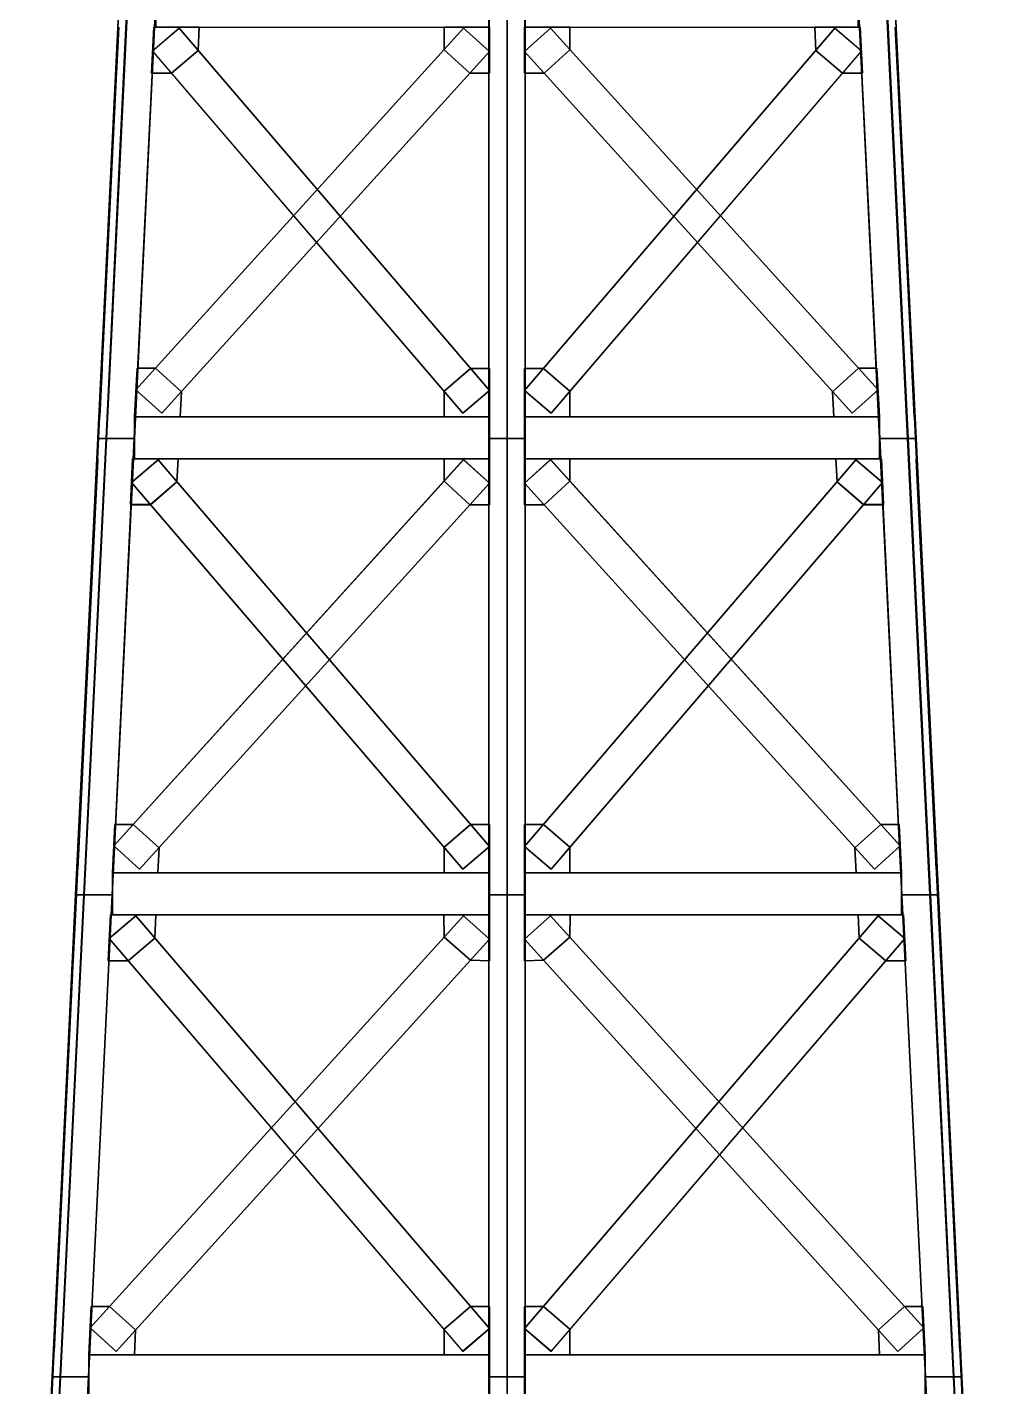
# Model space of a CAD drawing. Extents: x -24 to 24, y 14 to 139.
# Drawn here: x -2.7 to 2.7, y 107.42 to 115.07 of the extents above; entities that cross this region are included whole.
import ezdxf

# ---------------------------------------------------------------- set-up
doc = ezdxf.new("R2010")
doc.units = 0

msp = doc.modelspace()

# ---------------------------------------------------------------- linework, layer by layer
at = {"layer": 'sssss', "color": 253}
for points in [[(-2.1972, 114.8119, 0.0984), (-2.1846, 115.0704, 0.0984), (-2.1846, 115.0704, 0.3543), (-2.1908, 114.9437, 0.3543), (-2.1972, 114.8119, 0.2084)], [(-2.1972, 114.812, 1.8876), (-2.191, 114.9398, 1.738), (-2.1846, 115.0704, 1.7316), (-2.1846, 115.0704, 1.9877), (-2.1972, 114.812, 2.0004)], [(-2.1908, 114.9437, -0.3543), (-2.1846, 115.0704, -0.3543), (-2.1846, 115.0704, -0.0984), (-2.1972, 114.8119, -0.0984), (-2.1972, 114.8119, -0.2084)], [(-2.1846, 115.0704, -1.9877), (-2.1846, 115.0704, -1.7316), (-2.191, 114.9398, -1.738), (-2.1972, 114.812, -1.8876), (-2.1972, 114.812, -2.0004)], [(-1.8876, 114.8119, -2.1972), (-1.738, 114.9398, -2.191), (-1.7316, 115.0704, -2.1846), (-1.9877, 115.0704, -2.1846), (-2.0004, 114.8119, -2.1972)], [(-1.9877, 115.0704, 2.1846), (-1.7316, 115.0704, 2.1846), (-1.738, 114.9398, 2.191), (-1.8876, 114.812, 2.1972), (-2.0004, 114.812, 2.1972)], [(-0.0984, 114.8118, -2.1972), (-0.0984, 115.0704, -2.1846), (-0.3543, 115.0704, -2.1846), (-0.3543, 114.9437, -2.1908), (-0.2084, 114.8118, -2.1972)], [(-0.3543, 114.9437, 2.1908), (-0.3543, 115.0704, 2.1846), (-0.0984, 115.0704, 2.1846), (-0.0984, 114.8119, 2.1972), (-0.2084, 114.8119, 2.1972)], [(0.3543, 114.9437, -2.1908), (0.3543, 115.0704, -2.1846), (0.0984, 115.0704, -2.1846), (0.0984, 114.8118, -2.1972), (0.2084, 114.8118, -2.1972)], [(0.0984, 114.8119, 2.1972), (0.0984, 115.0704, 2.1846), (0.3543, 115.0704, 2.1846), (0.3543, 114.9437, 2.1908), (0.2084, 114.8119, 2.1972)], [(1.9877, 115.0704, -2.1846), (1.7316, 115.0704, -2.1846), (1.738, 114.9398, -2.191), (1.8876, 114.8119, -2.1972), (2.0004, 114.8119, -2.1972)], [(1.8876, 114.812, 2.1972), (1.738, 114.9398, 2.191), (1.7316, 115.0704, 2.1846), (1.9877, 115.0704, 2.1846), (2.0004, 114.812, 2.1972)], [(2.1972, 114.8119, -0.0984), (2.1846, 115.0704, -0.0984), (2.1846, 115.0704, -0.3543), (2.1908, 114.9437, -0.3543), (2.1972, 114.8119, -0.2084)], [(2.1972, 114.812, -1.8876), (2.191, 114.9398, -1.738), (2.1846, 115.0704, -1.7316), (2.1846, 115.0704, -1.9877), (2.1972, 114.812, -2.0004)], [(2.1908, 114.9437, 0.3543), (2.1846, 115.0704, 0.3543), (2.1846, 115.0704, 0.0984), (2.1972, 114.8119, 0.0984), (2.1972, 114.8119, 0.2084)], [(2.1846, 115.0704, 1.9877), (2.1846, 115.0704, 1.7316), (2.191, 114.9398, 1.738), (2.1972, 114.812, 1.8876), (2.1972, 114.812, 2.0004)], [(-2.2915, 112.8788, 1.8386), (-2.2847, 113.0199, 1.8317), (-2.2782, 113.1517, 1.9777), (-2.2782, 113.1517, 2.0815), (-2.2915, 112.8788, 2.0947)], [(-2.2782, 113.1517, -2.0815), (-2.2782, 113.1517, -1.9777), (-2.2847, 113.0199, -1.8317), (-2.2915, 112.8788, -1.8386), (-2.2915, 112.8788, -2.0947)], [(-2.2915, 112.8788, 0.0984), (-2.2783, 113.1509, 0.0984), (-2.2783, 113.1509, 0.2048), (-2.2845, 113.0231, 0.3543), (-2.2915, 112.8788, 0.3543)], [(-2.2845, 113.0231, -0.3543), (-2.2783, 113.1509, -0.2048), (-2.2783, 113.1509, -0.0984), (-2.2915, 112.8788, -0.0984), (-2.2915, 112.8788, -0.3543)], [(-2.0815, 113.1518, 2.2782), (-1.9777, 113.1518, 2.2782), (-1.8317, 113.0199, 2.2847), (-1.8386, 112.8788, 2.2915), (-2.0947, 112.8788, 2.2915)], [(-1.8386, 112.8788, -2.2915), (-1.8317, 113.0198, -2.2847), (-1.9777, 113.1517, -2.2782), (-2.0815, 113.1517, -2.2782), (-2.0947, 112.8788, -2.2915)], [(-0.3543, 113.0231, 2.2845), (-0.2048, 113.151, 2.2783), (-0.0984, 113.151, 2.2783), (-0.0984, 112.8788, 2.2915), (-0.3543, 112.8788, 2.2915)], [(-0.0984, 112.8788, -2.2915), (-0.0984, 113.1509, -2.2783), (-0.2048, 113.1509, -2.2783), (-0.3543, 113.0231, -2.2845), (-0.3543, 112.8788, -2.2915)], [(0.0984, 112.8788, 2.2915), (0.0984, 113.151, 2.2783), (0.2048, 113.151, 2.2783), (0.3543, 113.0231, 2.2845), (0.3543, 112.8788, 2.2915)], [(0.3543, 113.0231, -2.2845), (0.2048, 113.1509, -2.2783), (0.0984, 113.1509, -2.2783), (0.0984, 112.8788, -2.2915), (0.3543, 112.8788, -2.2915)], [(1.8386, 112.8788, 2.2915), (1.8317, 113.0199, 2.2847), (1.9777, 113.1518, 2.2782), (2.0815, 113.1518, 2.2782), (2.0947, 112.8788, 2.2915)], [(2.0815, 113.1517, -2.2782), (1.9777, 113.1517, -2.2782), (1.8317, 113.0198, -2.2847), (1.8386, 112.8788, -2.2915), (2.0947, 112.8788, -2.2915)], [(2.2915, 112.8788, -1.8386), (2.2847, 113.0199, -1.8317), (2.2782, 113.1517, -1.9777), (2.2782, 113.1517, -2.0815), (2.2915, 112.8788, -2.0947)], [(2.2782, 113.1517, 2.0815), (2.2782, 113.1517, 1.9777), (2.2847, 113.0199, 1.8317), (2.2915, 112.8788, 1.8386), (2.2915, 112.8788, 2.0947)], [(2.2915, 112.8788, -0.0984), (2.2783, 113.1509, -0.0984), (2.2783, 113.1509, -0.2048), (2.2845, 113.0231, -0.3543), (2.2915, 112.8788, -0.3543)], [(2.2845, 113.0231, 0.3543), (2.2783, 113.1509, 0.2048), (2.2783, 113.1509, 0.0984), (2.2915, 112.8788, 0.0984), (2.2915, 112.8788, 0.3543)], [(-2.3085, 112.5162, 0.3543), (-2.3149, 112.3843, 0.2084), (-2.3149, 112.3843, 0.0984), (-2.3023, 112.6429, 0.0984), (-2.3023, 112.6429, 0.3543)], [(-2.3149, 112.3844, 2.1188), (-2.3149, 112.3844, 2.006), (-2.3087, 112.5122, 1.8565), (-2.3023, 112.6429, 1.8501), (-2.3023, 112.6429, 2.1063)], [(-2.3023, 112.6429, -0.0984), (-2.3149, 112.3843, -0.0984), (-2.3149, 112.3843, -0.2084), (-2.3085, 112.5162, -0.3543), (-2.3023, 112.6429, -0.3543)], [(-2.3023, 112.6429, -1.8501), (-2.3087, 112.5122, -1.8565), (-2.3149, 112.3844, -2.006), (-2.3149, 112.3844, -2.1188), (-2.3023, 112.6429, -2.1063)], [(-1.8501, 112.6429, 2.3023), (-1.8565, 112.5123, 2.3087), (-2.006, 112.3844, 2.3149), (-2.1188, 112.3844, 2.3149), (-2.1063, 112.6429, 2.3023)], [(-2.1188, 112.3843, -2.3149), (-2.006, 112.3843, -2.3149), (-1.8565, 112.5122, -2.3087), (-1.8501, 112.6428, -2.3023), (-2.1063, 112.6428, -2.3023)], [(-0.0984, 112.6429, 2.3023), (-0.0984, 112.3843, 2.3149), (-0.2084, 112.3843, 2.3149), (-0.3543, 112.5162, 2.3085), (-0.3543, 112.6429, 2.3023)], [(-0.3543, 112.5162, -2.3085), (-0.2084, 112.3843, -2.3149), (-0.0984, 112.3843, -2.3149), (-0.0984, 112.6428, -2.3023), (-0.3543, 112.6428, -2.3023)], [(0.3543, 112.5162, 2.3085), (0.2084, 112.3843, 2.3149), (0.0984, 112.3843, 2.3149), (0.0984, 112.6429, 2.3023), (0.3543, 112.6429, 2.3023)], [(0.0984, 112.6428, -2.3023), (0.0984, 112.3843, -2.3149), (0.2084, 112.3843, -2.3149), (0.3543, 112.5162, -2.3085), (0.3543, 112.6428, -2.3023)], [(2.1188, 112.3844, 2.3149), (2.006, 112.3844, 2.3149), (1.8565, 112.5123, 2.3087), (1.8501, 112.6429, 2.3023), (2.1063, 112.6429, 2.3023)], [(1.8501, 112.6428, -2.3023), (1.8565, 112.5122, -2.3087), (2.006, 112.3843, -2.3149), (2.1188, 112.3843, -2.3149), (2.1063, 112.6428, -2.3023)], [(2.3085, 112.5162, -0.3543), (2.3149, 112.3843, -0.2084), (2.3149, 112.3843, -0.0984), (2.3023, 112.6429, -0.0984), (2.3023, 112.6429, -0.3543)], [(2.3149, 112.3844, -2.1188), (2.3149, 112.3844, -2.006), (2.3087, 112.5122, -1.8565), (2.3023, 112.6429, -1.8501), (2.3023, 112.6429, -2.1063)], [(2.3023, 112.6429, 0.0984), (2.3149, 112.3843, 0.0984), (2.3149, 112.3843, 0.2084), (2.3085, 112.5162, 0.3543), (2.3023, 112.6429, 0.3543)], [(2.3023, 112.6429, 1.8501), (2.3087, 112.5122, 1.8565), (2.3149, 112.3844, 2.006), (2.3149, 112.3844, 2.1188), (2.3023, 112.6429, 2.1063)], [(-2.4091, 110.4541, 1.957), (-2.4027, 110.586, 2.1029), (-2.4027, 110.586, 2.2066), (-2.416, 110.313, 2.2199), (-2.416, 110.313, 1.9639)], [(-2.416, 110.313, -2.2199), (-2.4027, 110.586, -2.2066), (-2.4027, 110.586, -2.1029), (-2.4091, 110.4541, -1.957), (-2.416, 110.313, -1.9639)], [(-2.416, 110.313, 0.0984), (-2.4027, 110.5851, 0.0984), (-2.4027, 110.5851, 0.2048), (-2.409, 110.4572, 0.3543), (-2.416, 110.313, 0.3543)], [(-2.409, 110.4572, -0.3543), (-2.4027, 110.5851, -0.2048), (-2.4027, 110.5851, -0.0984), (-2.416, 110.313, -0.0984), (-2.416, 110.313, -0.3543)], [(-1.957, 110.4541, -2.4091), (-2.1029, 110.586, -2.4027), (-2.2066, 110.586, -2.4027), (-2.2199, 110.313, -2.416), (-1.9639, 110.313, -2.416)], [(-2.2199, 110.313, 2.416), (-2.2066, 110.586, 2.4027), (-2.1029, 110.586, 2.4027), (-1.957, 110.4541, 2.4091), (-1.9639, 110.313, 2.416)], [(-0.0984, 110.313, -2.416), (-0.0984, 110.5851, -2.4027), (-0.2048, 110.5851, -2.4027), (-0.3543, 110.4572, -2.409), (-0.3543, 110.313, -2.416)], [(-0.3543, 110.4573, 2.409), (-0.2048, 110.5851, 2.4027), (-0.0984, 110.5851, 2.4027), (-0.0984, 110.313, 2.416), (-0.3543, 110.313, 2.416)], [(0.3543, 110.4572, -2.409), (0.2048, 110.5851, -2.4027), (0.0984, 110.5851, -2.4027), (0.0984, 110.313, -2.416), (0.3543, 110.313, -2.416)], [(0.0984, 110.313, 2.416), (0.0984, 110.5851, 2.4027), (0.2048, 110.5851, 2.4027), (0.3543, 110.4573, 2.409), (0.3543, 110.313, 2.416)], [(2.2199, 110.313, -2.416), (2.2066, 110.586, -2.4027), (2.1029, 110.586, -2.4027), (1.957, 110.4541, -2.4091), (1.9639, 110.313, -2.416)], [(1.957, 110.4541, 2.4091), (2.1029, 110.586, 2.4027), (2.2066, 110.586, 2.4027), (2.2199, 110.313, 2.416), (1.9639, 110.313, 2.416)], [(2.4091, 110.4541, -1.957), (2.4027, 110.586, -2.1029), (2.4027, 110.586, -2.2066), (2.416, 110.313, -2.2199), (2.416, 110.313, -1.9639)], [(2.416, 110.313, 2.2199), (2.4027, 110.586, 2.2066), (2.4027, 110.586, 2.1029), (2.4091, 110.4541, 1.957), (2.416, 110.313, 1.9639)], [(2.416, 110.313, -0.0984), (2.4027, 110.5851, -0.0984), (2.4027, 110.5851, -0.2048), (2.409, 110.4572, -0.3543), (2.416, 110.313, -0.3543)], [(2.409, 110.4572, 0.3543), (2.4027, 110.5851, 0.2048), (2.4027, 110.5851, 0.0984), (2.416, 110.313, 0.0984), (2.416, 110.313, 0.3543)], [(-2.4284, 110.0771, 0.0984), (-2.4284, 110.0771, 0.3545), (-2.4346, 109.9505, 0.3543), (-2.4409, 109.8226, 0.2048), (-2.441, 109.8187, 0.0984)], [(-2.441, 109.8186, 2.1313), (-2.4348, 109.9465, 1.9817), (-2.4284, 110.0771, 1.9754), (-2.4284, 110.0771, 2.2315), (-2.441, 109.8186, 2.2441)], [(-2.4409, 109.8226, -0.2048), (-2.4346, 109.9505, -0.3543), (-2.4284, 110.0771, -0.3545), (-2.4284, 110.0771, -0.0984), (-2.441, 109.8187, -0.0984)], [(-2.4284, 110.0771, -2.2315), (-2.4284, 110.0771, -1.9754), (-2.4348, 109.9465, -1.9817), (-2.441, 109.8186, -2.1313), (-2.441, 109.8186, -2.2441)], [(-2.1313, 109.8186, -2.441), (-1.9817, 109.9465, -2.4348), (-1.9754, 110.0771, -2.4284), (-2.2315, 110.0771, -2.4284), (-2.2441, 109.8186, -2.441)], [(-2.2315, 110.0771, 2.4284), (-1.9754, 110.0771, 2.4284), (-1.9817, 109.9466, 2.4348), (-2.1313, 109.8187, 2.441), (-2.2441, 109.8187, 2.441)], [(-0.0984, 110.0771, -2.4284), (-0.3545, 110.0771, -2.4284), (-0.3543, 109.9505, -2.4346), (-0.2048, 109.8226, -2.4408), (-0.0984, 109.8186, -2.441)], [(-0.2048, 109.8226, 2.4408), (-0.3543, 109.9505, 2.4346), (-0.3545, 110.0771, 2.4284), (-0.0984, 110.0771, 2.4284), (-0.0984, 109.8187, 2.441)], [(0.2048, 109.8226, -2.4408), (0.3543, 109.9505, -2.4346), (0.3545, 110.0771, -2.4284), (0.0984, 110.0771, -2.4284), (0.0984, 109.8186, -2.441)], [(0.0984, 110.0771, 2.4284), (0.3545, 110.0771, 2.4284), (0.3543, 109.9505, 2.4346), (0.2048, 109.8226, 2.4408), (0.0984, 109.8187, 2.441)], [(2.2315, 110.0771, -2.4284), (1.9754, 110.0771, -2.4284), (1.9817, 109.9465, -2.4348), (2.1313, 109.8186, -2.441), (2.2441, 109.8186, -2.441)], [(2.1313, 109.8187, 2.441), (1.9817, 109.9466, 2.4348), (1.9754, 110.0771, 2.4284), (2.2315, 110.0771, 2.4284), (2.2441, 109.8187, 2.441)], [(2.4284, 110.0771, -0.0984), (2.4284, 110.0771, -0.3545), (2.4346, 109.9505, -0.3543), (2.4409, 109.8226, -0.2048), (2.441, 109.8187, -0.0984)], [(2.441, 109.8186, -2.1313), (2.4348, 109.9465, -1.9817), (2.4284, 110.0771, -1.9754), (2.4284, 110.0771, -2.2315), (2.441, 109.8186, -2.2441)], [(2.4409, 109.8226, 0.2048), (2.4346, 109.9505, 0.3543), (2.4284, 110.0771, 0.3545), (2.4284, 110.0771, 0.0984), (2.441, 109.8187, 0.0984)], [(2.4284, 110.0771, 2.2315), (2.4284, 110.0771, 1.9754), (2.4348, 109.9465, 1.9817), (2.441, 109.8186, 2.1313), (2.441, 109.8186, 2.2441)], [(-2.5493, 107.6012, 2.0962), (-2.5424, 107.7423, 2.0893), (-2.536, 107.8742, 2.2353), (-2.536, 107.8742, 2.339), (-2.5493, 107.6012, 2.3523)], [(-2.536, 107.8742, -2.339), (-2.536, 107.8742, -2.2353), (-2.5424, 107.7423, -2.0893), (-2.5493, 107.6012, -2.0962), (-2.5493, 107.6012, -2.3523)], [(-2.5493, 107.6012, 0.0984), (-2.536, 107.8733, 0.0984), (-2.536, 107.8733, 0.2048), (-2.5422, 107.7455, 0.3543), (-2.5493, 107.6012, 0.3543)], [(-2.5422, 107.7455, -0.3543), (-2.536, 107.8733, -0.2048), (-2.536, 107.8733, -0.0984), (-2.5493, 107.6012, -0.0984), (-2.5493, 107.6012, -0.3543)], [(-2.0962, 107.6012, -2.5493), (-2.0893, 107.7423, -2.5424), (-2.2353, 107.8742, -2.536), (-2.339, 107.8742, -2.536), (-2.3523, 107.6012, -2.5493)], [(-2.339, 107.8742, 2.536), (-2.2353, 107.8742, 2.536), (-2.0893, 107.7423, 2.5424), (-2.0962, 107.6012, 2.5493), (-2.3523, 107.6012, 2.5493)], [(-0.0984, 107.6012, -2.5493), (-0.0984, 107.8733, -2.536), (-0.2048, 107.8733, -2.536), (-0.3543, 107.7454, -2.5422), (-0.3543, 107.6012, -2.5493)], [(-0.3543, 107.7455, 2.5422), (-0.2048, 107.8733, 2.536), (-0.0984, 107.8733, 2.536), (-0.0984, 107.6012, 2.5493), (-0.3543, 107.6012, 2.5493)], [(0.3543, 107.7454, -2.5422), (0.2048, 107.8733, -2.536), (0.0984, 107.8733, -2.536), (0.0984, 107.6012, -2.5493), (0.3543, 107.6012, -2.5493)], [(0.0984, 107.6012, 2.5493), (0.0984, 107.8733, 2.536), (0.2048, 107.8733, 2.536), (0.3543, 107.7455, 2.5422), (0.3543, 107.6012, 2.5493)], [(2.339, 107.8742, -2.536), (2.2353, 107.8742, -2.536), (2.0893, 107.7423, -2.5424), (2.0962, 107.6012, -2.5493), (2.3523, 107.6012, -2.5493)], [(2.0962, 107.6012, 2.5493), (2.0893, 107.7423, 2.5424), (2.2353, 107.8742, 2.536), (2.339, 107.8742, 2.536), (2.3523, 107.6012, 2.5493)], [(2.5493, 107.6012, -2.0962), (2.5424, 107.7423, -2.0893), (2.536, 107.8742, -2.2353), (2.536, 107.8742, -2.339), (2.5493, 107.6012, -2.3523)], [(2.536, 107.8742, 2.339), (2.536, 107.8742, 2.2353), (2.5424, 107.7423, 2.0893), (2.5493, 107.6012, 2.0962), (2.5493, 107.6012, 2.3523)], [(2.5493, 107.6012, -0.0984), (2.536, 107.8733, -0.0984), (2.536, 107.8733, -0.2048), (2.5422, 107.7455, -0.3543), (2.5493, 107.6012, -0.3543)], [(2.5422, 107.7455, 0.3543), (2.536, 107.8733, 0.2048), (2.536, 107.8733, 0.0984), (2.5493, 107.6012, 0.0984), (2.5493, 107.6012, 0.3543)]]:
    msp.add_polyline3d(points, close=True, dxfattribs=at)
for points in [[(-1.9763, 115.0704, -2.1847), (-0.0984, 115.0704, -2.1846), (-0.1011, 115.3063, -2.173), (-1.9763, 115.3063, -2.1732)], [(0.0984, 115.0704, -2.1846), (1.9763, 115.0704, -2.1847), (1.9762, 115.3063, -2.173), (0.1011, 115.3063, -2.173)], [(-2.3015, 112.7558, -2.096), (-2.183, 115.1834, -1.9782), (-2.138, 115.1834, -1.9782), (-2.2565, 112.7558, -2.096)], [(-2.3015, 112.7558, -2.3007), (-2.183, 115.1834, -2.183), (-2.183, 115.1834, -1.9782), (-2.3015, 112.7558, -2.096)], [(-2.0967, 112.7558, -2.3007), (-1.9783, 115.1834, -2.183), (-2.183, 115.1834, -2.183), (-2.3015, 112.7558, -2.3007)], [(-2.3007, 112.7559, 2.3015), (-2.183, 115.1834, 2.183), (-1.9782, 115.1834, 2.183), (-2.096, 112.7559, 2.3015)], [(-2.3007, 112.7559, 2.0967), (-2.183, 115.1834, 1.9783), (-2.183, 115.1834, 2.183), (-2.3007, 112.7559, 2.3015)], [(-2.2558, 112.7559, 2.0967), (-2.138, 115.1834, 1.9783), (-2.183, 115.1834, 1.9783), (-2.3007, 112.7559, 2.0967)], [(-2.3007, 112.7559, 0.1024), (-2.183, 115.1834, 0.1023), (-2.1357, 115.1834, 0.1024), (-2.2535, 112.7559, 0.1024)], [(-2.3007, 112.7559, 0), (-2.183, 115.1834, 0), (-2.183, 115.1834, 0.1023), (-2.3007, 112.7559, 0.1024)], [(-2.3007, 112.7559, -0.1024), (-2.183, 115.1834, -0.1024), (-2.183, 115.1834, 0), (-2.3007, 112.7559, 0)], [(-2.2535, 112.7559, -0.1024), (-2.1357, 115.1834, -0.1024), (-2.183, 115.1834, -0.1024), (-2.3007, 112.7559, -0.1024)], [(-2.0967, 112.7558, -2.2558), (-1.9783, 115.1834, -2.138), (-1.9783, 115.1834, -2.183), (-2.0967, 112.7558, -2.3007)], [(-2.096, 112.7559, 2.3015), (-1.9782, 115.1834, 2.183), (-1.9782, 115.1834, 2.138), (-2.096, 112.7559, 2.2565)], [(-0.1024, 112.7559, 2.3007), (-0.1024, 115.1835, 2.183), (0, 115.1835, 2.183), (0, 112.7559, 2.3007)], [(-0.1024, 112.7559, 2.2535), (-0.1024, 115.1835, 2.1357), (-0.1024, 115.1835, 2.183), (-0.1024, 112.7559, 2.3007)], [(-0.1024, 112.7558, -2.3007), (-0.1023, 115.1834, -2.183), (-0.1024, 115.1834, -2.1357), (-0.1024, 112.7558, -2.2535)], [(0, 112.7558, -2.3007), (0, 115.1834, -2.183), (-0.1023, 115.1834, -2.183), (-0.1024, 112.7558, -2.3007)], [(0, 112.7559, 2.3007), (0, 115.1835, 2.183), (0.1023, 115.1835, 2.183), (0.1024, 112.7559, 2.3007)], [(0.1024, 112.7558, -2.3007), (0.1024, 115.1834, -2.183), (0, 115.1834, -2.183), (0, 112.7558, -2.3007)], [(0.1024, 112.7559, 2.3007), (0.1023, 115.1835, 2.183), (0.1024, 115.1835, 2.1357), (0.1024, 112.7559, 2.2535)], [(0.1024, 112.7558, -2.2535), (0.1024, 115.1834, -2.1357), (0.1024, 115.1834, -2.183), (0.1024, 112.7558, -2.3007)], [(2.096, 112.7559, -2.3015), (1.9782, 115.1834, -2.183), (1.9782, 115.1834, -2.138), (2.096, 112.7559, -2.2565)], [(2.3007, 112.7559, -2.3015), (2.183, 115.1834, -2.183), (1.9782, 115.1834, -2.183), (2.096, 112.7559, -2.3015)], [(2.0967, 112.7559, 2.3007), (1.9783, 115.1835, 2.183), (2.183, 115.1835, 2.183), (2.3015, 112.7559, 2.3007)], [(2.0967, 112.7559, 2.2558), (1.9783, 115.1835, 2.138), (1.9783, 115.1835, 2.183), (2.0967, 112.7559, 2.3007)], [(2.3007, 112.7559, -0.1024), (2.183, 115.1834, -0.1023), (2.1357, 115.1834, -0.1024), (2.2535, 112.7559, -0.1024)], [(2.2535, 112.7559, 0.1024), (2.1357, 115.1834, 0.1024), (2.183, 115.1834, 0.1024), (2.3007, 112.7559, 0.1024)], [(2.3015, 112.7559, 2.096), (2.183, 115.1835, 1.9782), (2.138, 115.1835, 1.9782), (2.2565, 112.7559, 2.096)], [(2.2558, 112.7559, -2.0967), (2.138, 115.1834, -1.9783), (2.183, 115.1834, -1.9783), (2.3007, 112.7559, -2.0967)], [(2.3015, 112.7559, 2.3007), (2.183, 115.1835, 2.183), (2.183, 115.1835, 1.9782), (2.3015, 112.7559, 2.096)], [(2.3007, 112.7559, -2.0967), (2.183, 115.1834, -1.9783), (2.183, 115.1834, -2.183), (2.3007, 112.7559, -2.3015)], [(2.3007, 112.7559, 0), (2.183, 115.1834, 0), (2.183, 115.1834, -0.1023), (2.3007, 112.7559, -0.1024)], [(2.3007, 112.7559, 0.1024), (2.183, 115.1834, 0.1024), (2.183, 115.1834, 0), (2.3007, 112.7559, 0)], [(-2.2842, 113.0307, -2.0874), (-2.185, 115.0651, -0.2444), (-2.1914, 114.9332, -0.0984), (-2.2907, 112.8988, -1.9414)], [(-2.185, 115.0651, 0.2444), (-2.2842, 113.0307, 2.0874), (-2.2907, 112.8988, 1.9414), (-2.1914, 114.9332, 0.0984)], [(-2.2845, 113.0268, -0.0984), (-2.2907, 112.899, -0.248), (-2.1912, 114.9364, -1.9943), (-2.185, 115.0643, -1.8447)], [(-2.185, 115.0643, 1.8447), (-2.1912, 114.9364, 1.9943), (-2.2907, 112.899, 0.248), (-2.2845, 113.0268, 0.0984)], [(-0.2444, 115.0651, -2.185), (-2.0874, 113.0307, -2.2842), (-1.9414, 112.8987, -2.2907), (-0.0984, 114.9332, -2.1914)], [(-2.0874, 113.0307, 2.2842), (-0.2444, 115.0651, 2.185), (-0.0984, 114.9332, 2.1914), (-1.9414, 112.8988, 2.2907)], [(-1.8447, 115.0643, -2.185), (-1.9943, 114.9364, -2.1912), (-0.248, 112.899, -2.2907), (-0.0984, 113.0268, -2.2845)], [(-0.0984, 113.0269, 2.2845), (-0.248, 112.899, 2.2907), (-1.9943, 114.9365, 2.1912), (-1.8447, 115.0643, 2.185)], [(2.0874, 113.0307, -2.2842), (0.2444, 115.0651, -2.185), (0.0984, 114.9332, -2.1914), (1.9414, 112.8987, -2.2907)], [(0.2444, 115.0651, 2.185), (2.0874, 113.0307, 2.2842), (1.9414, 112.8988, 2.2907), (0.0984, 114.9332, 2.1914)], [(0.0984, 113.0268, -2.2845), (0.248, 112.899, -2.2907), (1.9943, 114.9364, -2.1912), (1.8447, 115.0643, -2.185)], [(1.8447, 115.0643, 2.185), (1.9943, 114.9365, 2.1912), (0.248, 112.899, 2.2907), (0.0984, 113.0269, 2.2845)], [(2.2842, 113.0307, 2.0874), (2.185, 115.0651, 0.2444), (2.1914, 114.9332, 0.0984), (2.2907, 112.8988, 1.9414)], [(2.185, 115.0651, -0.2444), (2.2842, 113.0307, -2.0874), (2.2907, 112.8988, -1.9414), (2.1914, 114.9332, -0.0984)], [(2.2845, 113.0268, 0.0984), (2.2907, 112.899, 0.248), (2.1912, 114.9364, 1.9943), (2.185, 115.0643, 1.8447)], [(2.185, 115.0643, -1.8447), (2.1912, 114.9364, -1.9943), (2.2907, 112.899, -0.248), (2.2845, 113.0268, -0.0984)], [(-2.3032, 112.6429, -0.0984), (-2.3032, 112.6429, -2.0948), (-2.2917, 112.8788, -2.0948), (-2.2917, 112.8788, -0.0984)], [(-2.3032, 112.6429, 2.0948), (-2.3032, 112.6429, 0.0984), (-2.2917, 112.8788, 0.0984), (-2.2917, 112.8788, 2.0948)], [(-2.0948, 112.6428, -2.3032), (-0.0984, 112.6428, -2.3032), (-0.0984, 112.8788, -2.2917), (-2.0948, 112.8788, -2.2917)], [(-0.0984, 112.6429, 2.3032), (-2.0948, 112.6429, 2.3032), (-2.0948, 112.8788, 2.2917), (-0.0984, 112.8788, 2.2917)], [(0.0984, 112.6428, -2.3032), (2.0948, 112.6428, -2.3032), (2.0948, 112.8788, -2.2917), (0.0984, 112.8788, -2.2917)], [(2.0948, 112.6429, 2.3032), (0.0984, 112.6429, 2.3032), (0.0984, 112.8788, 2.2917), (2.0948, 112.8788, 2.2917)], [(2.3032, 112.6429, 0.0984), (2.3032, 112.6429, 2.0948), (2.2917, 112.8788, 2.0948), (2.2917, 112.8788, 0.0984)], [(2.3032, 112.6429, -2.0948), (2.3032, 112.6429, -0.0984), (2.2917, 112.8788, -0.0984), (2.2917, 112.8788, -2.0948)], [(-2.4267, 110.1901, -2.2212), (-2.3015, 112.7558, -2.096), (-2.2565, 112.7558, -2.096), (-2.3818, 110.1901, -2.2212)], [(-2.4267, 110.1901, -2.4259), (-2.3015, 112.7558, -2.3007), (-2.3015, 112.7558, -2.096), (-2.4267, 110.1901, -2.2212)], [(-2.222, 110.1901, -2.4259), (-2.0967, 112.7558, -2.3007), (-2.3015, 112.7558, -2.3007), (-2.4267, 110.1901, -2.4259)], [(-2.426, 110.1901, 0.1023), (-2.3007, 112.7559, 0.1024), (-2.2535, 112.7559, 0.1024), (-2.3787, 110.1901, 0.1023)], [(-2.426, 110.1901, 0), (-2.3007, 112.7559, 0), (-2.3007, 112.7559, 0.1024), (-2.426, 110.1901, 0.1023)], [(-2.426, 110.1901, -0.1024), (-2.3007, 112.7559, -0.1024), (-2.3007, 112.7559, 0), (-2.426, 110.1901, 0)], [(-2.3787, 110.1901, -0.1024), (-2.2535, 112.7559, -0.1024), (-2.3007, 112.7559, -0.1024), (-2.426, 110.1901, -0.1024)], [(-2.4259, 110.1901, 2.4267), (-2.3007, 112.7559, 2.3015), (-2.096, 112.7559, 2.3015), (-2.2212, 110.1901, 2.4267)], [(-2.4259, 110.1901, 2.222), (-2.3007, 112.7559, 2.0967), (-2.3007, 112.7559, 2.3015), (-2.4259, 110.1901, 2.4267)], [(-2.381, 110.1901, 2.222), (-2.2558, 112.7559, 2.0967), (-2.3007, 112.7559, 2.0967), (-2.4259, 110.1901, 2.222)], [(-2.222, 110.1901, -2.381), (-2.0967, 112.7558, -2.2558), (-2.0967, 112.7558, -2.3007), (-2.222, 110.1901, -2.4259)], [(-2.2212, 110.1901, 2.4267), (-2.096, 112.7559, 2.3015), (-2.096, 112.7559, 2.2565), (-2.2212, 110.1901, 2.3818)], [(-0.1024, 110.1901, 2.4259), (-0.1024, 112.7559, 2.3007), (0, 112.7559, 2.3007), (0, 110.1901, 2.4259)], [(-0.1024, 110.1901, 2.3787), (-0.1024, 112.7559, 2.2535), (-0.1024, 112.7559, 2.3007), (-0.1024, 110.1901, 2.4259)], [(-0.1023, 110.1901, -2.4259), (-0.1024, 112.7558, -2.3007), (-0.1024, 112.7558, -2.2535), (-0.1023, 110.1901, -2.3787)], [(0, 110.1901, -2.4259), (0, 112.7558, -2.3007), (-0.1024, 112.7558, -2.3007), (-0.1023, 110.1901, -2.4259)], [(0, 110.1901, 2.4259), (0, 112.7559, 2.3007), (0.1024, 112.7559, 2.3007), (0.1023, 110.1901, 2.4259)], [(0.1024, 110.1901, -2.4259), (0.1024, 112.7558, -2.3007), (0, 112.7558, -2.3007), (0, 110.1901, -2.4259)], [(0.1023, 110.1901, 2.4259), (0.1024, 112.7559, 2.3007), (0.1024, 112.7559, 2.2535), (0.1023, 110.1901, 2.3787)], [(0.1024, 110.1901, -2.3787), (0.1024, 112.7558, -2.2535), (0.1024, 112.7558, -2.3007), (0.1024, 110.1901, -2.4259)], [(2.2212, 110.1901, -2.4267), (2.096, 112.7559, -2.3015), (2.096, 112.7559, -2.2565), (2.2212, 110.1901, -2.3818)], [(2.4259, 110.1901, -2.4267), (2.3007, 112.7559, -2.3015), (2.096, 112.7559, -2.3015), (2.2212, 110.1901, -2.4267)], [(2.222, 110.1901, 2.4259), (2.0967, 112.7559, 2.3007), (2.3015, 112.7559, 2.3007), (2.4267, 110.1901, 2.4259)], [(2.222, 110.1901, 2.381), (2.0967, 112.7559, 2.2558), (2.0967, 112.7559, 2.3007), (2.222, 110.1901, 2.4259)], [(2.426, 110.1901, -0.1023), (2.3007, 112.7559, -0.1024), (2.2535, 112.7559, -0.1024), (2.3787, 110.1901, -0.1023)], [(2.3787, 110.1901, 0.1024), (2.2535, 112.7559, 0.1024), (2.3007, 112.7559, 0.1024), (2.426, 110.1901, 0.1024)], [(2.381, 110.1901, -2.222), (2.2558, 112.7559, -2.0967), (2.3007, 112.7559, -2.0967), (2.4259, 110.1901, -2.222)], [(2.4267, 110.1901, 2.2212), (2.3015, 112.7559, 2.096), (2.2565, 112.7559, 2.096), (2.3818, 110.1901, 2.2212)], [(2.4259, 110.1901, -2.222), (2.3007, 112.7559, -2.0967), (2.3007, 112.7559, -2.3015), (2.4259, 110.1901, -2.4267)], [(2.426, 110.1901, 0), (2.3007, 112.7559, 0), (2.3007, 112.7559, -0.1024), (2.426, 110.1901, -0.1023)], [(2.426, 110.1901, 0.1024), (2.3007, 112.7559, 0.1024), (2.3007, 112.7559, 0), (2.426, 110.1901, 0)], [(2.4267, 110.1901, 2.4259), (2.3015, 112.7559, 2.3007), (2.3015, 112.7559, 2.096), (2.4267, 110.1901, 2.2212)], [(-2.4087, 110.4651, -2.2125), (-2.3027, 112.6376, -0.2444), (-2.3091, 112.5056, -0.0985), (-2.4151, 110.3331, -2.0666)], [(-2.3027, 112.6376, 0.2444), (-2.4087, 110.4651, 2.2125), (-2.4151, 110.3331, 2.0666), (-2.3091, 112.5056, 0.0985)], [(-2.3027, 112.6367, -1.9632), (-2.4089, 110.461, -0.0984), (-2.4151, 110.3331, -0.248), (-2.3089, 112.5089, -2.1127)], [(-2.4089, 110.461, 0.0984), (-2.3027, 112.6367, 1.9632), (-2.3089, 112.5089, 2.1127), (-2.4151, 110.3331, 0.248)], [(-2.2125, 110.4651, 2.4087), (-0.2444, 112.6376, 2.3027), (-0.0985, 112.5057, 2.3091), (-2.0666, 110.3332, 2.4151)], [(-0.2444, 112.6375, -2.3027), (-2.2125, 110.465, -2.4087), (-2.0666, 110.3331, -2.4151), (-0.0985, 112.5056, -2.3091)], [(-1.9632, 112.6368, 2.3027), (-0.0984, 110.461, 2.4089), (-0.248, 110.3332, 2.4151), (-2.1127, 112.5089, 2.3089)], [(-0.0984, 110.461, -2.4089), (-1.9632, 112.6367, -2.3027), (-2.1127, 112.5089, -2.3089), (-0.248, 110.3331, -2.4151)], [(0.0984, 110.461, 2.4089), (1.9632, 112.6368, 2.3027), (2.1127, 112.5089, 2.3089), (0.248, 110.3332, 2.4151)], [(1.9632, 112.6367, -2.3027), (0.0984, 110.461, -2.4089), (0.248, 110.3331, -2.4151), (2.1127, 112.5089, -2.3089)], [(0.2444, 112.6376, 2.3027), (2.2125, 110.4651, 2.4087), (2.0666, 110.3332, 2.4151), (0.0985, 112.5057, 2.3091)], [(2.2125, 110.465, -2.4087), (0.2444, 112.6375, -2.3027), (0.0985, 112.5056, -2.3091), (2.0666, 110.3331, -2.4151)], [(2.4087, 110.4651, 2.2125), (2.3027, 112.6376, 0.2444), (2.3091, 112.5056, 0.0985), (2.4151, 110.3331, 2.0666)], [(2.3027, 112.6376, -0.2444), (2.4087, 110.4651, -2.2125), (2.4151, 110.3331, -2.0666), (2.3091, 112.5056, -0.0985)], [(2.3027, 112.6367, 1.9632), (2.4089, 110.461, 0.0984), (2.4151, 110.3331, 0.248), (2.3089, 112.5089, 2.1127)], [(2.4089, 110.461, -0.0984), (2.3027, 112.6367, -1.9632), (2.3089, 112.5089, -2.1127), (2.4151, 110.3331, -0.248)], [(-2.4276, 110.0771, -0.0984), (-2.4276, 110.0771, -2.22), (-2.4161, 110.313, -2.22), (-2.4161, 110.313, -0.0984)], [(-2.4276, 110.0771, 2.22), (-2.4276, 110.0771, 0.0984), (-2.4161, 110.313, 0.0984), (-2.4161, 110.313, 2.22)], [(-0.0984, 110.0771, 2.4276), (-2.22, 110.0771, 2.4276), (-2.22, 110.3131, 2.4161), (-0.0984, 110.313, 2.4161)], [(-2.22, 110.0771, -2.4276), (-0.0984, 110.0771, -2.4276), (-0.0984, 110.313, -2.4161), (-2.22, 110.313, -2.4161)], [(2.22, 110.0771, 2.4276), (0.0984, 110.0771, 2.4276), (0.0984, 110.313, 2.4161), (2.22, 110.3131, 2.4161)], [(0.0984, 110.0771, -2.4276), (2.22, 110.0771, -2.4276), (2.22, 110.313, -2.4161), (0.0984, 110.313, -2.4161)], [(2.4276, 110.0771, 0.0984), (2.4276, 110.0771, 2.22), (2.4161, 110.313, 2.22), (2.4161, 110.313, 0.0984)], [(2.4276, 110.0771, -2.22), (2.4276, 110.0771, -0.0984), (2.4161, 110.313, -0.0984), (2.4161, 110.313, -2.22)], [(-2.5594, 107.4783, 2.5591), (-2.4259, 110.1901, 2.4267), (-2.2212, 110.1901, 2.4267), (-2.3546, 107.4783, 2.5591)], [(-2.5594, 107.4783, 2.3544), (-2.4259, 110.1901, 2.222), (-2.4259, 110.1901, 2.4267), (-2.5594, 107.4783, 2.5591)], [(-2.5144, 107.4783, 2.3544), (-2.381, 110.1901, 2.222), (-2.4259, 110.1901, 2.222), (-2.5594, 107.4783, 2.3544)], [(-2.5594, 107.4783, 0.1024), (-2.426, 110.1901, 0.1023), (-2.3787, 110.1901, 0.1023), (-2.5121, 107.4783, 0.1024)], [(-2.5594, 107.4783, 0), (-2.426, 110.1901, 0), (-2.426, 110.1901, 0.1023), (-2.5594, 107.4783, 0.1024)], [(-2.5594, 107.4783, -0.1024), (-2.426, 110.1901, -0.1024), (-2.426, 110.1901, 0), (-2.5594, 107.4783, 0)], [(-2.5121, 107.4783, -0.1024), (-2.3787, 110.1901, -0.1024), (-2.426, 110.1901, -0.1024), (-2.5594, 107.4783, -0.1024)], [(-2.5591, 107.4783, -2.3546), (-2.4267, 110.1901, -2.2212), (-2.3818, 110.1901, -2.2212), (-2.5142, 107.4783, -2.3546)], [(-2.5591, 107.4783, -2.5594), (-2.4267, 110.1901, -2.4259), (-2.4267, 110.1901, -2.2212), (-2.5591, 107.4783, -2.3546)], [(-2.3544, 107.4783, -2.5594), (-2.222, 110.1901, -2.4259), (-2.4267, 110.1901, -2.4259), (-2.5591, 107.4783, -2.5594)], [(-2.3546, 107.4783, 2.5591), (-2.2212, 110.1901, 2.4267), (-2.2212, 110.1901, 2.3818), (-2.3546, 107.4783, 2.5142)], [(-2.3544, 107.4783, -2.5144), (-2.222, 110.1901, -2.381), (-2.222, 110.1901, -2.4259), (-2.3544, 107.4783, -2.5594)], [(-0.1024, 107.4783, -2.5594), (-0.1023, 110.1901, -2.4259), (-0.1023, 110.1901, -2.3787), (-0.1024, 107.4783, -2.5121)], [(0, 107.4783, -2.5594), (0, 110.1901, -2.4259), (-0.1023, 110.1901, -2.4259), (-0.1024, 107.4783, -2.5594)], [(-0.1024, 107.4783, 2.5594), (-0.1024, 110.1901, 2.4259), (0, 110.1901, 2.4259), (0, 107.4783, 2.5594)], [(-0.1024, 107.4783, 2.5121), (-0.1024, 110.1901, 2.3787), (-0.1024, 110.1901, 2.4259), (-0.1024, 107.4783, 2.5594)], [(0.1024, 107.4783, -2.5594), (0.1024, 110.1901, -2.4259), (0, 110.1901, -2.4259), (0, 107.4783, -2.5594)], [(0, 107.4783, 2.5594), (0, 110.1901, 2.4259), (0.1023, 110.1901, 2.4259), (0.1024, 107.4783, 2.5594)], [(0.1024, 107.4783, 2.5594), (0.1023, 110.1901, 2.4259), (0.1023, 110.1901, 2.3787), (0.1024, 107.4783, 2.5121)], [(0.1024, 107.4783, -2.5121), (0.1024, 110.1901, -2.3787), (0.1024, 110.1901, -2.4259), (0.1024, 107.4783, -2.5594)], [(2.3546, 107.4783, -2.5591), (2.2212, 110.1901, -2.4267), (2.2212, 110.1901, -2.3818), (2.3546, 107.4783, -2.5142)], [(2.5594, 107.4783, -2.5591), (2.4259, 110.1901, -2.4267), (2.2212, 110.1901, -2.4267), (2.3546, 107.4783, -2.5591)], [(2.3544, 107.4783, 2.5594), (2.222, 110.1901, 2.4259), (2.4267, 110.1901, 2.4259), (2.5591, 107.4783, 2.5594)], [(2.3544, 107.4783, 2.5144), (2.222, 110.1901, 2.381), (2.222, 110.1901, 2.4259), (2.3544, 107.4783, 2.5594)], [(2.5594, 107.4783, -0.1024), (2.426, 110.1901, -0.1023), (2.3787, 110.1901, -0.1023), (2.5121, 107.4783, -0.1024)], [(2.5121, 107.4783, 0.1024), (2.3787, 110.1901, 0.1024), (2.426, 110.1901, 0.1024), (2.5594, 107.4783, 0.1024)], [(2.5144, 107.4783, -2.3544), (2.381, 110.1901, -2.222), (2.4259, 110.1901, -2.222), (2.5594, 107.4783, -2.3544)], [(2.5591, 107.4783, 2.3546), (2.4267, 110.1901, 2.2212), (2.3818, 110.1901, 2.2212), (2.5142, 107.4783, 2.3546)], [(2.5594, 107.4783, -2.3544), (2.4259, 110.1901, -2.222), (2.4259, 110.1901, -2.4267), (2.5594, 107.4783, -2.5591)], [(2.5594, 107.4783, 0), (2.426, 110.1901, 0), (2.426, 110.1901, -0.1023), (2.5594, 107.4783, -0.1024)], [(2.5594, 107.4783, 0.1024), (2.426, 110.1901, 0.1024), (2.426, 110.1901, 0), (2.5594, 107.4783, 0)], [(2.5591, 107.4783, 2.5594), (2.4267, 110.1901, 2.4259), (2.4267, 110.1901, 2.2212), (2.5591, 107.4783, 2.3546)], [(-2.5419, 107.7532, -2.3449), (-2.4287, 110.0718, -0.2444), (-2.4351, 109.9399, -0.0984), (-2.5483, 107.6213, -2.1989)], [(-2.4287, 110.0718, 0.2444), (-2.5419, 107.7532, 2.3449), (-2.5483, 107.6213, 2.1989), (-2.4351, 109.9399, 0.0984)], [(-2.5416, 107.7492, 0.0984), (-2.4287, 110.071, 2.0884), (-2.435, 109.9431, 2.238), (-2.5478, 107.6213, 0.2479)], [(-2.5416, 107.7492, -0.0984), (-2.5478, 107.6213, -0.2479), (-2.435, 109.9431, -2.238), (-2.4287, 110.071, -2.0884)], [(-2.3449, 107.7532, 2.5419), (-0.2444, 110.0719, 2.4287), (-0.0984, 109.9399, 2.4351), (-2.1989, 107.6213, 2.5483)], [(-0.2444, 110.0718, -2.4287), (-2.3449, 107.7532, -2.5419), (-2.1989, 107.6213, -2.5483), (-0.0984, 109.9399, -2.4351)], [(-0.0984, 107.7492, -2.5416), (-2.0884, 110.071, -2.4287), (-2.238, 109.9431, -2.435), (-0.2479, 107.6213, -2.5478)], [(-0.0984, 107.7492, 2.5416), (-0.2479, 107.6214, 2.5478), (-2.238, 109.9432, 2.435), (-2.0884, 110.071, 2.4287)], [(0.2444, 110.0719, 2.4287), (2.3449, 107.7532, 2.5419), (2.1989, 107.6213, 2.5483), (0.0984, 109.9399, 2.4351)], [(2.3449, 107.7532, -2.5419), (0.2444, 110.0718, -2.4287), (0.0984, 109.9399, -2.4351), (2.1989, 107.6213, -2.5483)], [(0.0984, 107.7492, -2.5416), (0.2479, 107.6213, -2.5478), (2.238, 109.9431, -2.435), (2.0884, 110.071, -2.4287)], [(0.0984, 107.7492, 2.5416), (2.0884, 110.071, 2.4287), (2.238, 109.9432, 2.435), (0.2479, 107.6214, 2.5478)], [(2.5419, 107.7532, 2.3449), (2.4287, 110.0718, 0.2444), (2.4351, 109.9399, 0.0984), (2.5483, 107.6213, 2.1989)], [(2.4287, 110.0718, -0.2444), (2.5419, 107.7532, -2.3449), (2.5483, 107.6213, -2.1989), (2.4351, 109.9399, -0.0984)], [(2.5416, 107.7492, -0.0984), (2.4287, 110.071, -2.0884), (2.435, 109.9431, -2.238), (2.5478, 107.6213, -0.2479)], [(2.5416, 107.7492, 0.0984), (2.5478, 107.6213, 0.2479), (2.435, 109.9431, 2.238), (2.4287, 110.071, 2.0884)], [(-2.5608, 107.3653, -0.0984), (-2.5608, 107.3653, -2.3533), (-2.5493, 107.6012, -2.3533), (-2.5493, 107.6012, -0.0984)], [(-2.5608, 107.3653, 2.3533), (-2.5608, 107.3653, 0.0984), (-2.5493, 107.6012, 0.0984), (-2.5493, 107.6012, 2.3533)], [(-2.3533, 107.3653, -2.5608), (-0.0984, 107.3653, -2.5608), (-0.0984, 107.6012, -2.5493), (-2.3533, 107.6012, -2.5493)], [(-0.0984, 107.3653, 2.5608), (-2.3533, 107.3653, 2.5608), (-2.3533, 107.6012, 2.5493), (-0.0984, 107.6012, 2.5493)], [(0.0984, 107.3653, -2.5608), (2.3533, 107.3653, -2.5608), (2.3533, 107.6012, -2.5493), (0.0984, 107.6012, -2.5493)], [(2.3533, 107.3653, 2.5608), (0.0984, 107.3653, 2.5608), (0.0984, 107.6012, 2.5493), (2.3533, 107.6012, 2.5493)], [(2.5608, 107.3653, 0.0984), (2.5608, 107.3653, 2.3533), (2.5493, 107.6012, 2.3533), (2.5493, 107.6012, 0.0984)], [(2.5608, 107.3653, -2.3533), (2.5608, 107.3653, -0.0984), (2.5493, 107.6012, -0.0984), (2.5493, 107.6012, -2.3533)], [(-2.6993, 104.6118, 2.699), (-2.5594, 107.4783, 2.5591), (-2.3546, 107.4783, 2.5591), (-2.4945, 104.6118, 2.699)], [(-2.6993, 104.6118, 2.4943), (-2.5594, 107.4783, 2.3544), (-2.5594, 107.4783, 2.5591), (-2.6993, 104.6118, 2.699)], [(-2.6543, 104.6118, 2.4943), (-2.5144, 107.4783, 2.3544), (-2.5594, 107.4783, 2.3544), (-2.6993, 104.6118, 2.4943)], [(-2.6993, 104.6118, 0.1024), (-2.5594, 107.4783, 0.1024), (-2.5121, 107.4783, 0.1024), (-2.652, 104.6118, 0.1024)], [(-2.6993, 104.6118, 0), (-2.5594, 107.4783, 0), (-2.5594, 107.4783, 0.1024), (-2.6993, 104.6118, 0.1024)], [(-2.6993, 104.6118, -0.1024), (-2.5594, 107.4783, -0.1024), (-2.5594, 107.4783, 0), (-2.6993, 104.6118, 0)], [(-2.652, 104.6118, -0.1024), (-2.5121, 107.4783, -0.1024), (-2.5594, 107.4783, -0.1024), (-2.6993, 104.6118, -0.1024)], [(-2.699, 104.6117, -2.4945), (-2.5591, 107.4783, -2.3546), (-2.5142, 107.4783, -2.3546), (-2.6541, 104.6117, -2.4945)], [(-2.699, 104.6117, -2.6993), (-2.5591, 107.4783, -2.5594), (-2.5591, 107.4783, -2.3546), (-2.699, 104.6117, -2.4945)], [(-2.4943, 104.6117, -2.6993), (-2.3544, 107.4783, -2.5594), (-2.5591, 107.4783, -2.5594), (-2.699, 104.6117, -2.6993)], [(-2.4945, 104.6118, 2.699), (-2.3546, 107.4783, 2.5591), (-2.3546, 107.4783, 2.5142), (-2.4945, 104.6118, 2.6541)], [(-2.4943, 104.6117, -2.6543), (-2.3544, 107.4783, -2.5144), (-2.3544, 107.4783, -2.5594), (-2.4943, 104.6117, -2.6993)], [(-0.1024, 104.6117, -2.6993), (-0.1024, 107.4783, -2.5594), (-0.1024, 107.4783, -2.5121), (-0.1024, 104.6117, -2.652)], [(0, 104.6117, -2.6993), (0, 107.4783, -2.5594), (-0.1024, 107.4783, -2.5594), (-0.1024, 104.6117, -2.6993)], [(-0.1024, 104.6118, 2.6993), (-0.1024, 107.4783, 2.5594), (0, 107.4783, 2.5594), (0, 104.6118, 2.6993)], [(-0.1024, 104.6118, 2.652), (-0.1024, 107.4783, 2.5121), (-0.1024, 107.4783, 2.5594), (-0.1024, 104.6118, 2.6993)], [(0.1024, 104.6117, -2.6993), (0.1024, 107.4783, -2.5594), (0, 107.4783, -2.5594), (0, 104.6117, -2.6993)], [(0, 104.6118, 2.6993), (0, 107.4783, 2.5594), (0.1024, 107.4783, 2.5594), (0.1024, 104.6118, 2.6993)], [(0.1024, 104.6117, -2.652), (0.1024, 107.4783, -2.5121), (0.1024, 107.4783, -2.5594), (0.1024, 104.6117, -2.6993)], [(0.1024, 104.6118, 2.6993), (0.1024, 107.4783, 2.5594), (0.1024, 107.4783, 2.5121), (0.1024, 104.6118, 2.652)], [(2.4943, 104.6118, 2.6993), (2.3544, 107.4783, 2.5594), (2.5591, 107.4783, 2.5594), (2.699, 104.6118, 2.6993)], [(2.4943, 104.6118, 2.6543), (2.3544, 107.4783, 2.5144), (2.3544, 107.4783, 2.5594), (2.4943, 104.6118, 2.6993)], [(2.4945, 104.6118, -2.699), (2.3546, 107.4783, -2.5591), (2.3546, 107.4783, -2.5142), (2.4945, 104.6118, -2.6541)], [(2.6993, 104.6118, -2.699), (2.5594, 107.4783, -2.5591), (2.3546, 107.4783, -2.5591), (2.4945, 104.6118, -2.699)], [(2.6993, 104.6118, -0.1024), (2.5594, 107.4783, -0.1024), (2.5121, 107.4783, -0.1024), (2.652, 104.6118, -0.1024)], [(2.652, 104.6118, 0.1024), (2.5121, 107.4783, 0.1024), (2.5594, 107.4783, 0.1024), (2.6993, 104.6118, 0.1024)], [(2.699, 104.6118, 2.4945), (2.5591, 107.4783, 2.3546), (2.5142, 107.4783, 2.3546), (2.6541, 104.6118, 2.4945)], [(2.6543, 104.6118, -2.4943), (2.5144, 107.4783, -2.3544), (2.5594, 107.4783, -2.3544), (2.6993, 104.6118, -2.4943)], [(2.699, 104.6118, 2.6993), (2.5591, 107.4783, 2.5594), (2.5591, 107.4783, 2.3546), (2.699, 104.6118, 2.4945)], [(2.6993, 104.6118, -2.4943), (2.5594, 107.4783, -2.3544), (2.5594, 107.4783, -2.5591), (2.6993, 104.6118, -2.699)], [(2.6993, 104.6118, 0), (2.5594, 107.4783, 0), (2.5594, 107.4783, -0.1024), (2.6993, 104.6118, -0.1024)], [(2.6993, 104.6118, 0.1024), (2.5594, 107.4783, 0.1024), (2.5594, 107.4783, 0), (2.6993, 104.6118, 0)]]:
    msp.add_3dface(points, dxfattribs=at)

doc.saveas('drawing.dxf')
